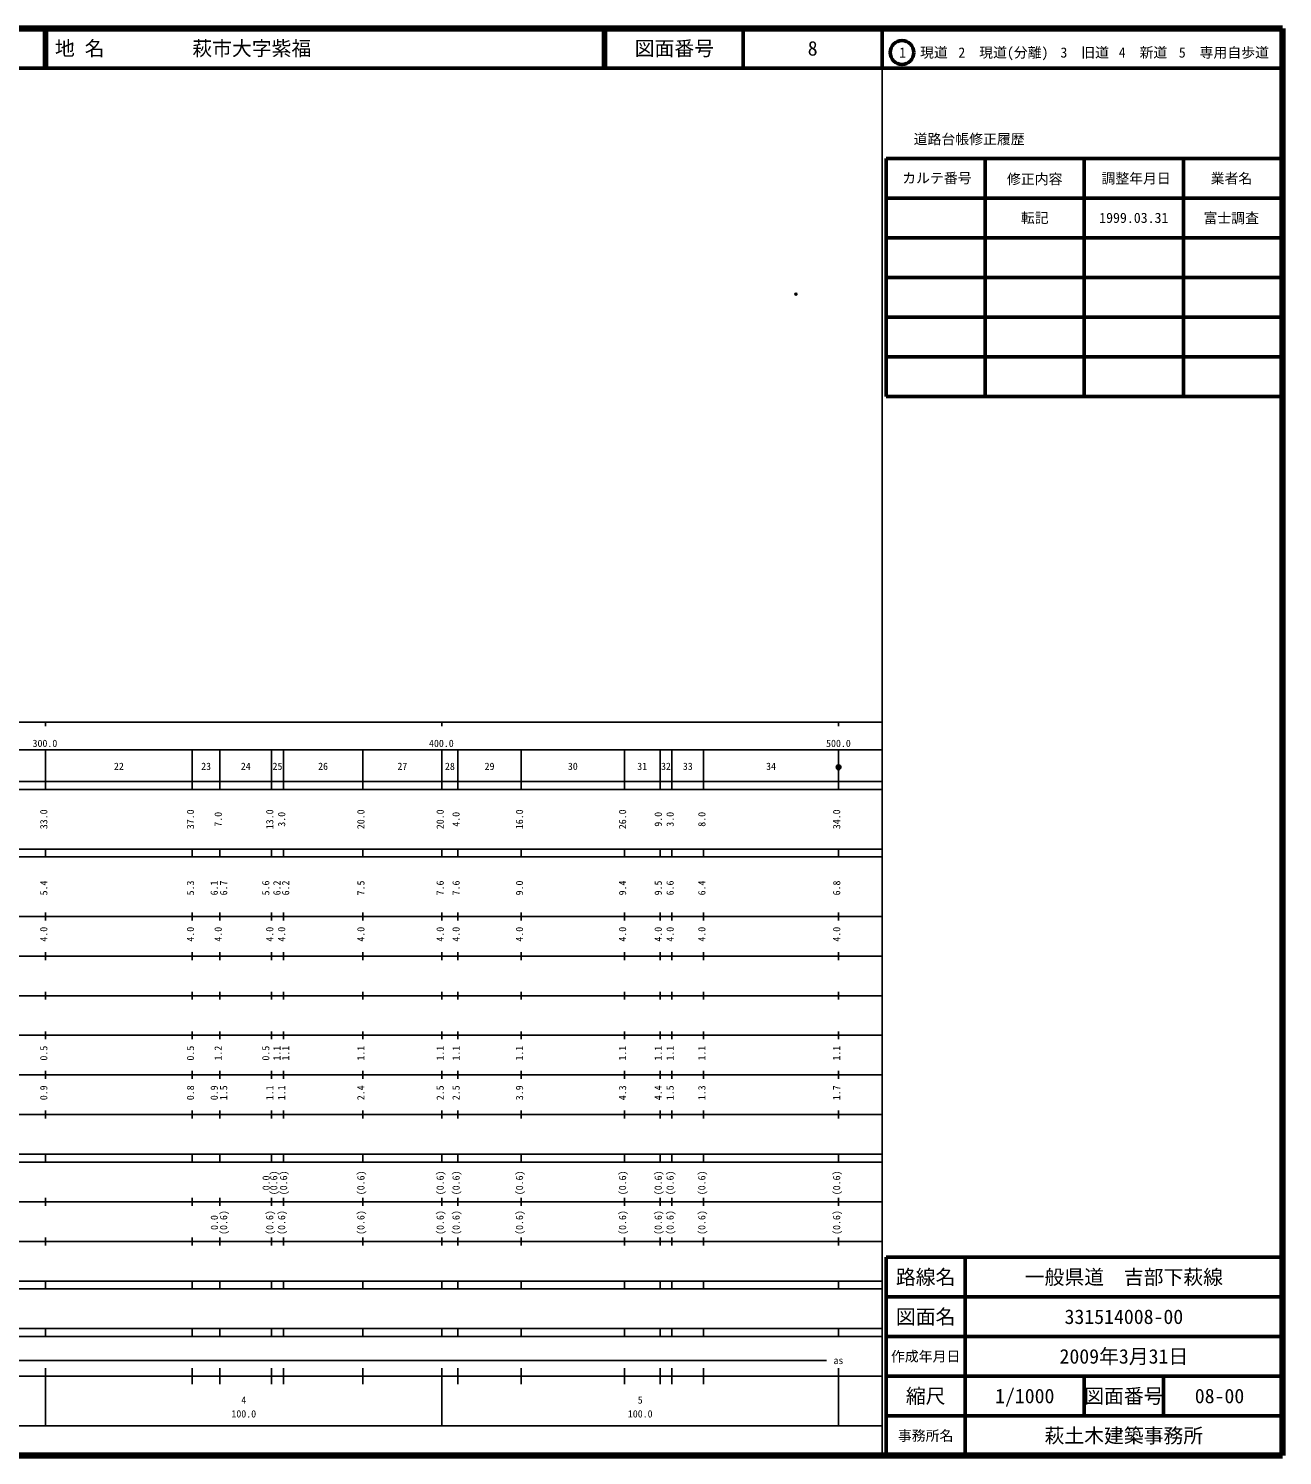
# Model space of a CAD drawing. Units: millimetres on the paper. Extents: x 40 to 680, y 20 to 380.
# Drawn here: x 363.7 to 680, y 20 to 380 of the extents above; entities that cross this region are included whole.
import ezdxf
from ezdxf.enums import TextEntityAlignment as Align

# ---------------------------------------------------------------- set-up
doc = ezdxf.new("R2010")
doc.units = ezdxf.units.MM
doc.header["$PDMODE"] = 32
doc.header["$PDSIZE"] = 0.5
doc.layers.add('M-OTRS', color=6, linetype='Continuous')
doc.layers.add('M-TTL-TXT', color=7, linetype='Continuous')
for name, color, linetype, lineweight in [('M-TTL', 2, 'Continuous', 140), ('M-TTL-BAND', 7, 'Continuous', 25), ('M-TTL-FRAM', 2, 'Continuous', 50), ('M-TTL-LINE', 7, 'Continuous', 50)]:
    doc.layers.add(name, color=color, linetype=linetype, lineweight=lineweight)
doc.styles.add('ＭＳ ゴシック', font='')
doc.styles.get('ＭＳ ゴシック').set_extended_font_data('MS Gothic')

msp = doc.modelspace()

# ---------------------------------------------------------------- hatches: boundary and pattern name
at = {"layer": 'M-TTL-BAND'}
msp.add_hatch(color=256, dxfattribs=at).paths.add_polyline_path([(568.632, 193.617), (568.631, 193.641), (568.63, 193.664), (568.627, 193.687), (568.624, 193.711), (568.62, 193.734), (568.615, 193.757), (568.609, 193.78), (568.602, 193.802), (568.594, 193.825), (568.586, 193.847), (568.576, 193.868), (568.566, 193.889), (568.555, 193.91), (568.543, 193.93), (568.53, 193.95), (568.517, 193.97), (568.503, 193.988), (568.488, 194.007), (568.472, 194.024), (568.456, 194.041), (568.439, 194.058), (568.421, 194.073), (568.403, 194.088), (568.384, 194.102), (568.365, 194.116), (568.345, 194.129), (568.325, 194.14), (568.304, 194.152), (568.283, 194.162), (568.261, 194.171), (568.239, 194.18), (568.217, 194.188), (568.194, 194.194), (568.172, 194.2), (568.149, 194.205), (568.125, 194.21), (568.102, 194.213), (568.079, 194.215), (568.055, 194.216), (568.032, 194.217), (568.008, 194.216), (567.985, 194.215), (567.961, 194.213), (567.938, 194.21), (567.915, 194.205), (567.892, 194.2), (567.869, 194.194), (567.846, 194.188), (567.824, 194.18), (567.802, 194.171), (567.78, 194.162), (567.759, 194.152), (567.738, 194.14), (567.718, 194.129), (567.698, 194.116), (567.679, 194.102), (567.66, 194.088), (567.642, 194.073), (567.624, 194.058), (567.607, 194.041), (567.591, 194.024), (567.575, 194.007), (567.56, 193.988), (567.546, 193.97), (567.533, 193.95), (567.52, 193.93), (567.508, 193.91), (567.497, 193.889), (567.487, 193.868), (567.477, 193.847), (567.469, 193.825), (567.461, 193.802), (567.454, 193.78), (567.448, 193.757), (567.443, 193.734), (567.439, 193.711), (567.436, 193.687), (567.433, 193.664), (567.432, 193.641), (567.432, 193.617), (567.432, 193.593), (567.433, 193.57), (567.436, 193.546), (567.439, 193.523), (567.443, 193.5), (567.448, 193.477), (567.454, 193.454), (567.461, 193.432), (567.469, 193.409), (567.477, 193.387), (567.487, 193.366), (567.497, 193.345), (567.508, 193.324), (567.52, 193.303), (567.533, 193.284), (567.546, 193.264), (567.56, 193.246), (567.575, 193.227), (567.591, 193.21), (567.607, 193.193), (567.624, 193.176), (567.642, 193.161), (567.66, 193.146), (567.679, 193.132), (567.698, 193.118), (567.718, 193.105), (567.738, 193.093), (567.759, 193.082), (567.78, 193.072), (567.802, 193.063), (567.824, 193.054), (567.846, 193.046), (567.869, 193.039), (567.892, 193.034), (567.915, 193.028), (567.938, 193.024), (567.961, 193.021), (567.985, 193.019), (568.008, 193.017), (568.032, 193.017), (568.055, 193.017), (568.079, 193.019), (568.102, 193.021), (568.125, 193.024), (568.149, 193.028), (568.172, 193.034), (568.194, 193.039), (568.217, 193.046), (568.239, 193.054), (568.261, 193.063), (568.283, 193.072), (568.304, 193.082), (568.325, 193.093), (568.345, 193.105), (568.365, 193.118), (568.384, 193.132), (568.403, 193.146), (568.421, 193.161), (568.439, 193.176), (568.456, 193.193), (568.472, 193.21), (568.488, 193.227), (568.503, 193.246), (568.517, 193.264), (568.53, 193.284), (568.543, 193.303), (568.555, 193.324), (568.566, 193.345), (568.576, 193.366), (568.586, 193.387), (568.594, 193.409), (568.602, 193.432), (568.609, 193.454), (568.615, 193.477), (568.62, 193.5), (568.624, 193.523), (568.627, 193.546), (568.63, 193.57), (568.631, 193.593)])

# ---------------------------------------------------------------- linework, layer by layer
at = {"layer": 'M-OTRS'}
msp.add_point((557.287, 312.994), dxfattribs=at)
at = {"layer": 'M-TTL'}
for p, q in [((680, 380), (40, 380)), ((680, 20), (680, 380)), ((40, 20), (680, 20))]:
    msp.add_line(p, q, dxfattribs=at)
at = {"layer": 'M-TTL-BAND'}
for p, q in [((579, 20), (579, 370)), ((40, 205), (579, 205)), ((368, 205), (368, 204)), ((468, 205), (468, 204)), ((568, 205), (568, 204)), ((68, 198), (579, 198)), ((368, 188), (368, 198)), ((405, 188), (405, 198)), ((412, 188), (412, 198)), ((425, 188), (425, 198)), ((428, 188), (428, 198)), ((448, 188), (448, 198)), ((468, 188), (468, 198)), ((472, 188), (472, 198)), ((488, 188), (488, 198)), ((514, 188), (514, 198)), ((523, 188), (523, 198)), ((526, 188), (526, 198)), ((534, 188), (534, 198)), ((568, 188), (568, 198)), ((40, 190), (579, 190)), ((40, 188), (579, 188)), ((40, 173), (579, 173)), ((368, 171), (368, 173)), ((405, 171), (405, 173)), ((412, 171), (412, 173)), ((425, 171), (425, 173)), ((428, 171), (428, 173)), ((448, 171), (448, 173)), ((468, 171), (468, 173)), ((472, 171), (472, 173)), ((488, 171), (488, 173)), ((514, 171), (514, 173)), ((523, 171), (523, 173)), ((526, 171), (526, 173)), ((534, 171), (534, 173)), ((568, 171), (568, 173)), ((40, 171), (579, 171)), ((40, 156), (579, 156)), ((368, 155), (368, 157)), ((405, 155), (405, 157)), ((412, 155), (412, 157)), ((425, 155), (425, 157)), ((428, 155), (428, 157)), ((448, 155), (448, 157)), ((468, 155), (468, 157)), ((472, 155), (472, 157)), ((488, 155), (488, 157)), ((514, 155), (514, 157)), ((523, 155), (523, 157)), ((526, 155), (526, 157)), ((534, 155), (534, 157)), ((568, 155), (568, 157)), ((46, 146), (579, 146)), ((368, 145), (368, 147)), ((405, 145), (405, 147)), ((412, 145), (412, 147)), ((425, 145), (425, 147)), ((428, 145), (428, 147)), ((448, 145), (448, 147)), ((468, 145), (468, 147)), ((472, 145), (472, 147)), ((488, 145), (488, 147)), ((514, 145), (514, 147)), ((523, 145), (523, 147)), ((526, 145), (526, 147)), ((534, 145), (534, 147)), ((568, 145), (568, 147)), ((368, 135), (368, 137)), ((405, 135), (405, 137)), ((412, 135), (412, 137)), ((425, 135), (425, 137)), ((428, 135), (428, 137)), ((448, 135), (448, 137)), ((468, 135), (468, 137)), ((472, 135), (472, 137)), ((488, 135), (488, 137)), ((514, 135), (514, 137)), ((523, 135), (523, 137)), ((526, 135), (526, 137)), ((534, 135), (534, 137)), ((568, 135), (568, 137)), ((52, 136), (579, 136)), ((46, 126), (579, 126)), ((368, 125), (368, 127)), ((405, 125), (405, 127)), ((412, 125), (412, 127)), ((425, 125), (425, 127)), ((428, 125), (428, 127)), ((448, 125), (448, 127)), ((468, 125), (468, 127)), ((472, 125), (472, 127)), ((488, 125), (488, 127)), ((514, 125), (514, 127)), ((523, 125), (523, 127)), ((526, 125), (526, 127)), ((534, 125), (534, 127)), ((568, 125), (568, 127)), ((52, 116), (579, 116)), ((368, 115), (368, 117)), ((405, 115), (405, 117)), ((412, 115), (412, 117)), ((425, 115), (425, 117)), ((428, 115), (428, 117)), ((448, 115), (448, 117)), ((468, 115), (468, 117)), ((472, 115), (472, 117)), ((488, 115), (488, 117)), ((514, 115), (514, 117)), ((523, 115), (523, 117)), ((526, 115), (526, 117)), ((534, 115), (534, 117)), ((568, 115), (568, 117)), ((46, 106), (579, 106)), ((368, 105), (368, 107)), ((405, 105), (405, 107)), ((412, 105), (412, 107)), ((425, 105), (425, 107)), ((428, 105), (428, 107)), ((448, 105), (448, 107)), ((468, 105), (468, 107)), ((472, 105), (472, 107)), ((488, 105), (488, 107)), ((514, 105), (514, 107)), ((523, 105), (523, 107)), ((526, 105), (526, 107)), ((534, 105), (534, 107)), ((568, 105), (568, 107)), ((40, 96), (579, 96)), ((40, 94), (579, 94)), ((368, 94), (368, 96)), ((405, 94), (405, 96)), ((412, 94), (412, 96)), ((425, 94), (425, 96)), ((428, 94), (428, 96)), ((448, 94), (448, 96)), ((468, 94), (468, 96)), ((472, 94), (472, 96)), ((488, 94), (488, 96)), ((514, 94), (514, 96)), ((523, 94), (523, 96)), ((526, 94), (526, 96)), ((534, 94), (534, 96)), ((568, 94), (568, 96)), ((49, 84), (579, 84)), ((368, 83), (368, 85)), ((405, 83), (405, 85)), ((412, 83), (412, 85)), ((425, 83), (425, 85)), ((428, 83), (428, 85)), ((448, 83), (448, 85)), ((468, 83), (468, 85)), ((472, 83), (472, 85)), ((488, 83), (488, 85)), ((514, 83), (514, 85)), ((523, 83), (523, 85)), ((526, 83), (526, 85)), ((534, 83), (534, 85)), ((568, 83), (568, 85)), ((40, 74), (579, 74)), ((368, 73), (368, 75)), ((405, 73), (405, 75)), ((412, 73), (412, 75)), ((425, 73), (425, 75)), ((428, 73), (428, 75)), ((448, 73), (448, 75)), ((468, 73), (468, 75)), ((472, 73), (472, 75)), ((488, 73), (488, 75)), ((514, 73), (514, 75)), ((523, 73), (523, 75)), ((526, 73), (526, 75)), ((534, 73), (534, 75)), ((568, 73), (568, 75)), ((40, 64), (579, 64)), ((40, 62), (579, 62)), ((368, 62), (368, 64)), ((405, 62), (405, 64)), ((412, 62), (412, 64)), ((425, 62), (425, 64)), ((428, 62), (428, 64)), ((448, 62), (448, 64)), ((468, 62), (468, 64)), ((472, 62), (472, 64)), ((488, 62), (488, 64)), ((514, 62), (514, 64)), ((523, 62), (523, 64)), ((526, 62), (526, 64)), ((534, 62), (534, 64)), ((568, 62), (568, 64)), ((40, 52), (579, 52)), ((368, 50), (368, 52)), ((405, 50), (405, 52)), ((412, 50), (412, 52)), ((425, 50), (425, 52)), ((428, 50), (428, 52)), ((448, 50), (448, 52)), ((468, 50), (468, 52)), ((472, 50), (472, 52)), ((488, 50), (488, 52)), ((514, 50), (514, 52)), ((523, 50), (523, 52)), ((526, 50), (526, 52)), ((534, 50), (534, 52)), ((568, 50), (568, 52)), ((40, 50), (579, 50)), ((71, 44), (565, 44)), ((40, 40), (579, 40)), ((368, 27.5), (368, 42)), ((405, 38), (405, 42)), ((412, 38), (412, 42)), ((425, 38), (425, 42)), ((428, 38), (428, 42)), ((448, 38), (448, 42)), ((468, 27.5), (468, 42)), ((472, 38), (472, 42)), ((488, 38), (488, 42)), ((514, 38), (514, 42)), ((523, 38), (523, 42)), ((526, 38), (526, 42)), ((534, 38), (534, 42)), ((568, 27.5), (568, 42)), ((68, 27.5), (579, 27.5))]:
    msp.add_line(p, q, dxfattribs=at)
msp.add_circle((568.032, 193.617), 0.6, dxfattribs=at)
at = {"layer": 'M-TTL-FRAM'}
for p, q in [((580, 347.197), (580, 287.197)), ((580, 347.197), (680, 347.197)), ((580, 287.197), (680, 287.197)), ((680, 70), (580, 70)), ((580, 70), (580, 20))]:
    msp.add_line(p, q, dxfattribs=at)
at = {"layer": 'M-TTL-LINE'}
for p, q in [((367.75, 380), (367.75, 370)), ((368.25, 380), (368.25, 370)), ((508.747, 380), (508.747, 370)), ((509.247, 380), (509.247, 370)), ((543.997, 380), (543.997, 370)), ((579, 380), (579, 370)), ((40, 370), (680, 370)), ((605, 347.197), (605, 287.197)), ((630, 347.197), (630, 287.197)), ((655, 347.197), (655, 287.197)), ((580, 337.197), (680, 337.197)), ((580, 327.197), (680, 327.197)), ((580, 317.197), (680, 317.197)), ((580, 307.197), (680, 307.197)), ((580, 297.197), (680, 297.197)), ((600, 70), (600, 20)), ((680, 60), (580, 60)), ((680, 50), (580, 50)), ((680, 40), (580, 40)), ((630, 40), (630, 30)), ((650, 40), (650, 30)), ((680, 30), (580, 30))]:
    msp.add_line(p, q, dxfattribs=at)
msp.add_circle((584.031, 373.958), 3, dxfattribs=at)

# ---------------------------------------------------------------- texts
at = {"layer": 'M-TTL-BAND', "style": 'ＭＳ ゴシック'}
for s, p in [('300.0', (367.844, 198.195)), ('400.0', (467.844, 198.195)), ('500.0', (568, 198.195)), ('22', (386.5, 192.405)), ('23', (408.5, 192.405)), ('24', (418.5, 192.405)), ('25', (426.5, 192.405)), ('26', (438, 192.405)), ('27', (458, 192.405)), ('28', (470, 192.405)), ('29', (480, 192.405)), ('30', (501, 192.405)), ('31', (518.5, 192.405)), ('32', (524.5, 192.405)), ('33', (530, 192.405)), ('34', (551, 192.405)), ('as', (568, 42.5)), ('4', (418, 32.523)), ('5', (518, 32.523)), ('100.0', (418, 29.033)), ('100.0', (518, 29.033))]:
    msp.add_text(s, height=1.833, dxfattribs=at).set_placement(p, align=Align.BOTTOM_CENTER)
for s, p in [('33.0', (369, 180.5)), ('37.0', (406, 180.5)), ('7.0', (413, 180.5)), ('13.0', (426, 180.5)), ('3.0', (429, 180.5)), ('20.0', (449, 180.5)), ('20.0', (469, 180.5)), ('4.0', (473, 180.5)), ('16.0', (489, 180.5)), ('26.0', (515, 180.5)), ('9.0', (524, 180.5)), ('3.0', (527, 180.5)), ('8.0', (535, 180.5)), ('34.0', (569, 180.5)), ('5.4', (369, 163.174)), ('5.3', (406, 163.174)), ('6.1', (412, 163.174)), ('6.7', (414.37, 163.174)), ('5.6', (425, 163.174)), ('6.2', (427.816, 163.174)), ('6.2', (430.017, 163.174)), ('7.5', (449, 163.174)), ('7.6', (469, 163.174)), ('7.6', (473, 163.174)), ('9.0', (489, 163.174)), ('9.4', (515, 163.174)), ('9.5', (524, 163.174)), ('6.6', (527, 163.174)), ('6.4', (535, 163.174)), ('6.8', (569, 163.174)), ('4.0', (369, 151.5)), ('4.0', (406, 151.5)), ('4.0', (413, 151.5)), ('4.0', (426, 151.5)), ('4.0', (429, 151.5)), ('4.0', (449, 151.5)), ('4.0', (469, 151.5)), ('4.0', (473, 151.5)), ('4.0', (489, 151.5)), ('4.0', (515, 151.5)), ('4.0', (524, 151.5)), ('4.0', (527, 151.5)), ('4.0', (535, 151.5)), ('4.0', (569, 151.5)), ('0.5', (369, 121.5)), ('0.5', (406, 121.5)), ('1.2', (413, 121.5)), ('0.5', (425, 121.5)), ('1.1', (427.816, 121.5)), ('1.1', (430.017, 121.5)), ('1.1', (449, 121.5)), ('1.1', (469, 121.5)), ('1.1', (473, 121.5)), ('1.1', (489, 121.5)), ('1.1', (515, 121.5)), ('1.1', (524, 121.5)), ('1.1', (527, 121.5)), ('1.1', (535, 121.5)), ('1.1', (569, 121.5)), ('0.9', (369, 111.5)), ('0.8', (406, 111.5)), ('0.9', (412, 111.5)), ('1.5', (414.37, 111.5)), ('1.1', (426, 111.5)), ('1.1', (429, 111.5)), ('2.4', (449, 111.5)), ('2.5', (469, 111.5)), ('2.5', (473, 111.5)), ('3.9', (489, 111.5)), ('4.3', (515, 111.5)), ('4.4', (524, 111.5)), ('1.5', (527, 111.5)), ('1.3', (535, 111.5)), ('1.7', (569, 111.5)), ('0.0', (425.085, 88.764)), ('(0.6)', (427.013, 88.764)), ('(0.6)', (429.5, 88.764)), ('(0.6)', (449, 88.764)), ('(0.6)', (469, 88.764)), ('(0.6)', (473, 88.764)), ('(0.6)', (489, 88.764)), ('(0.6)', (515, 88.764)), ('(0.6)', (524, 88.764)), ('(0.6)', (527, 88.764)), ('(0.6)', (535, 88.764)), ('(0.6)', (569, 88.764)), ('0.0', (412.032, 78.764)), ('(0.6)', (414.37, 78.764)), ('(0.6)', (426, 78.764)), ('(0.6)', (429, 78.764)), ('(0.6)', (449, 78.764)), ('(0.6)', (469, 78.764)), ('(0.6)', (473, 78.764)), ('(0.6)', (489, 78.764)), ('(0.6)', (515, 78.764)), ('(0.6)', (524, 78.764)), ('(0.6)', (527, 78.764)), ('(0.6)', (535, 78.764)), ('(0.6)', (569, 78.764))]:
    msp.add_text(s, height=1.833, rotation=90, dxfattribs=at).set_placement(p, align=Align.BOTTOM_CENTER)
at = {"layer": 'M-TTL-TXT', "style": 'ＭＳ ゴシック'}
for s, p in [('地 名', (370.38, 375)), ('萩市大字紫福', (405.024, 375))]:
    msp.add_text(s, height=3.666, dxfattribs=at).set_placement(p, align=Align.MIDDLE_LEFT)
for s, height, p in [('図面番号', 3.666, (526.622, 375)), ('8', 3.666, (561.497, 375)), ('1\u3000現道', 2.566, (589.448, 373.958)), ('2\u3000現道(分離)', 2.566, (609.619, 373.958)), ('3\u3000旧道', 2.566, (630.121, 373.958)), ('4\u3000新道', 2.566, (644.824, 373.958)), ('5\u3000専用自歩道', 2.566, (665.228, 373.958)), ('道路台帳修正履歴', 2.566, (600.968, 352.113)), ('カルテ番号', 2.566, (592.839, 342.277)), ('修正内容', 2.566, (617.509, 342.023)), ('調整年月日', 2.566, (643.089, 342.197)), ('業者名', 2.566, (667.134, 342.197)), ('転記', 2.566, (617.5, 332.245)), ('1999.03.31', 2.566, (642.5, 332.245)), ('富士調査', 2.566, (667.077, 332.189)), ('路線名', 3.666, (590, 65)), ('路線名', 3.666, (590, 65)), ('一般県道\u3000吉部下萩線', 3.666, (640, 65)), ('図面名', 3.666, (590, 55)), ('図面名', 3.666, (590, 55)), ('331514008-00', 3.666, (640, 55)), ('2009年3月31日', 3.666, (640, 45)), ('作成年月日', 2.566, (590, 45)), ('作成年月日', 2.566, (590, 45)), ('縮尺', 3.666, (590, 35)), ('縮尺', 3.666, (590, 35)), ('1/1000', 3.666, (615, 35)), ('図面番号', 3.666, (640, 35)), ('図面番号', 3.666, (640, 35)), ('08-00', 3.666, (664.125, 35)), ('事務所名', 2.566, (590, 25)), ('事務所名', 2.566, (590, 25)), ('萩土木建築事務所', 3.666, (640, 25))]:
    msp.add_text(s, height=height, dxfattribs=at).set_placement(p, align=Align.MIDDLE_CENTER)

doc.saveas('drawing.dxf')
